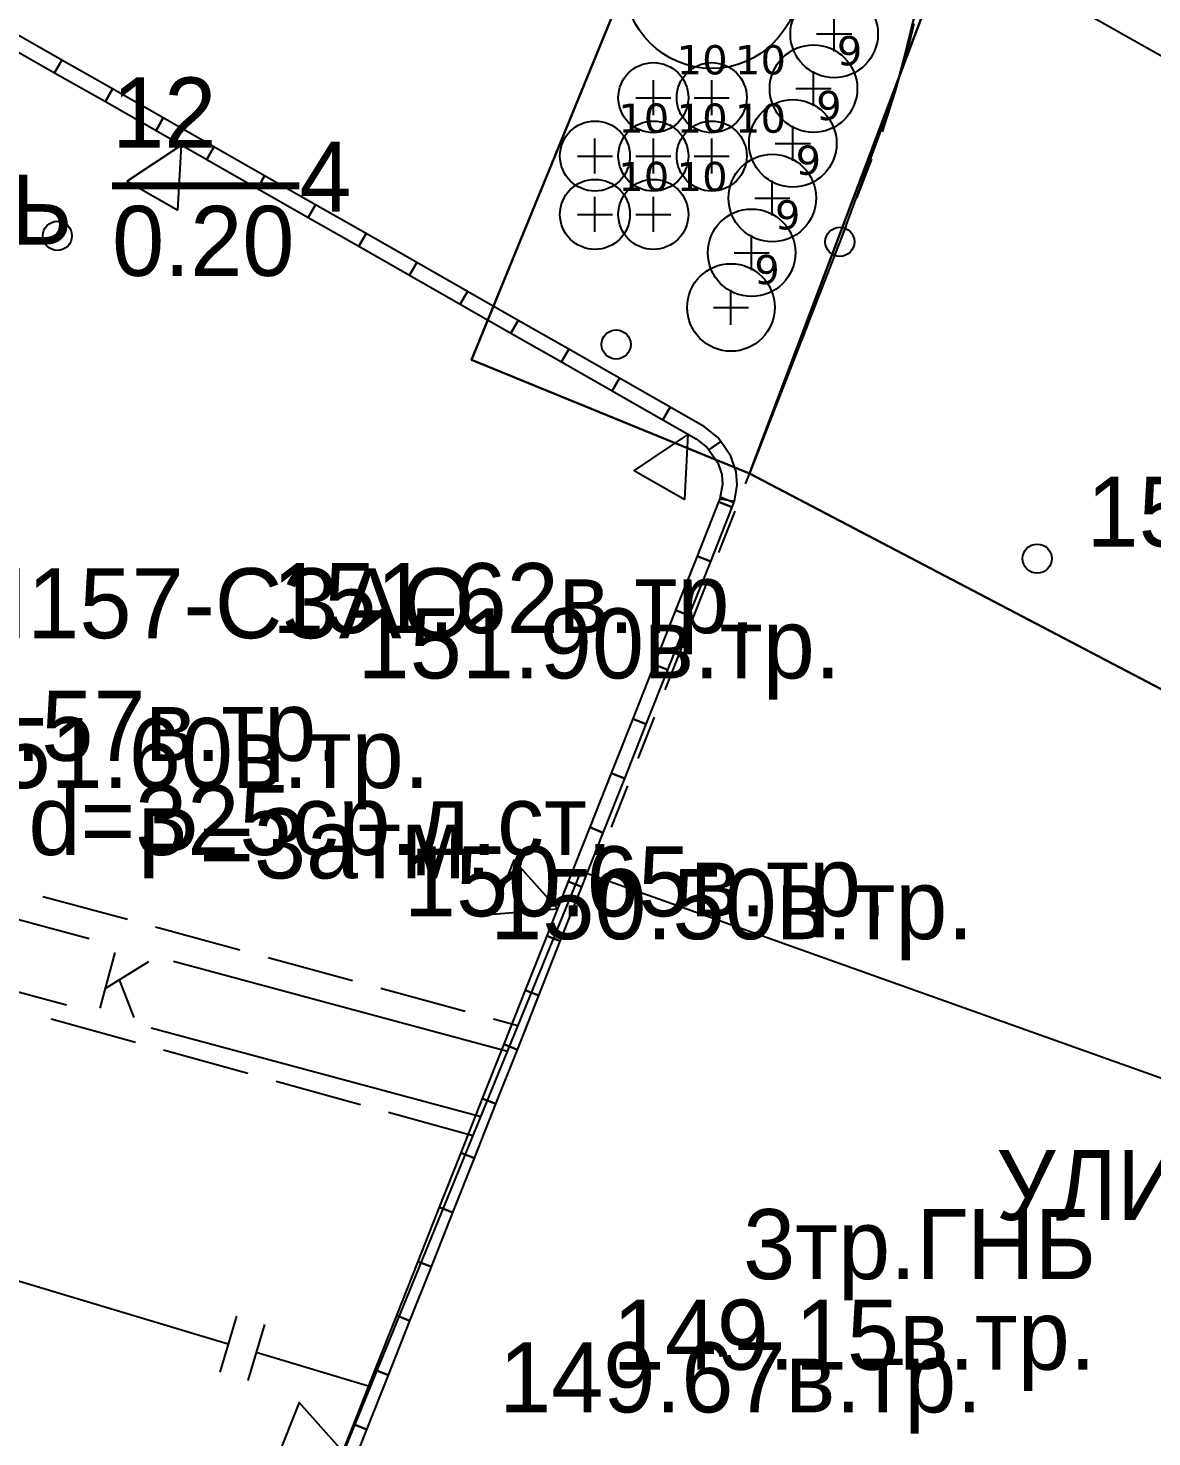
# Model space of a CAD drawing. Header units: metres. Extents: x -2743 to 126, y 13385 to 13916.
# Drawn here: x -2025.94 to -2006.69, y 13679.57 to 13703.71 of the extents above; entities that cross this region are included whole.
import ezdxf

# ---------------------------------------------------------------- set-up
doc = ezdxf.new("R2010")
doc.units = ezdxf.units.M
for name, color, linetype in [('GREEN_LABELS', 7, 'Continuous'), ('GREEN_SHRUBS', 94, 'Continuous'), ('GREEN_TREES', 3, 'Continuous'), ('link-улица Берзарина_Граница работ$0$ГП_Граница проектирования', 7, 'Continuous'), ('link-улица Берзарина_Покрытия — Новые$0$ДВ_ПП_Газон_Р', 7, 'Continuous'), ('link-улица Берзарина_Покрытия — Новые$0$ДВ_ПП_Газон_У за счет АБ_ПЧ', 7, 'Continuous'), ('link-улица Берзарина_Покрытия — Новые$0$ДВ_ПП_Тип2_Р_покрытия_ПЧ_Местные', 7, 'Continuous'), ('link_улица Берзарина_борта$0$ДВ_ГП_П_Борт_БР100.30.15', 7, 'Continuous'), ('output[1-12]_3_ДЖКХ-24_03233kl$0$Красные линии', 7, 'Continuous'), ('output[1-12]_3_ДЖКХ-24_03233tp$0$Горизонтали', 7, 'Continuous'), ('output[1-12]_3_ДЖКХ-24_03233tp$0$Граница улицы', 7, 'Continuous'), ('output[1-12]_3_ДЖКХ-24_03233tp$0$Леса и газоны', 7, 'Continuous'), ('output[1-12]_3_ДЖКХ-24_03233tp$0$Отдельно стоящее дерево', 7, 'Continuous'), ('output[1-12]_3_ДЖКХ-24_03233up$0$Газопровод', 7, 'Continuous'), ('output[1-12]_3_ДЖКХ-24_03233up$0$Кабель электрический', 7, 'Continuous'), ('output[1-12]_3_ДЖКХ-24_03233up$0$Канализация самотёчная', 7, 'Continuous'), ('output[1-12]_brd$0$Граница заказа', 7, 'Continuous'), ('output[23]_3_ДЖКХ-25_01840tp$0$Граница улицы', 7, 'Continuous')]:
    doc.layers.add(name, color=color, linetype=linetype)
doc.styles.add('unicode', font='DejaVuSans.ttf')

# ---------------------------------------------------------------- blocks, each defined once
blk = doc.blocks.new('GREEN_TREE_ACER_GINNALA')
for p, q in [((0, -0.3), (0, 0.3)), ((-0.3, 0), (0.3, 0))]:
    blk.add_line(p, q)
blk.add_circle((0, 0), 1.5)
at = {"style": 'unicode', "flags": 1}
for tag, p in [('POS', (0.4, 0.4)), ('NUM', (0.4, -0.9)), ('SPECIES', (0.4, -1.8)), ('NPA', (0.4, -2.7))]:
    blk.add_attdef(tag, p, '', height=0.5, dxfattribs=at)
blk = doc.blocks.new('GREEN_SHRUB_LONICERA_TATARICA')
for p, q in [((0, -0.3), (0, 0.3)), ((-0.3, 0), (0.3, 0))]:
    blk.add_line(p, q)
blk.add_circle((0, 0), 0.75)
at = {"style": 'unicode', "flags": 1}
for tag, p in [('POS', (0.4, 0.4)), ('NUM', (0.4, -0.9)), ('SPECIES', (0.4, -1.8)), ('NPA', (0.4, -2.7))]:
    blk.add_attdef(tag, p, '', height=0.5, dxfattribs=at)
blk = doc.blocks.new('GREEN_SHRUB_COTONEASTER_LUCIDUS')
for p, q in [((0, -0.3), (0, 0.3)), ((-0.3, 0), (0.3, 0))]:
    blk.add_line(p, q)
blk.add_circle((0, 0), 0.6)
at = {"style": 'unicode', "flags": 1}
for tag, p in [('POS', (0.4, 0.4)), ('NUM', (0.4, -0.9)), ('SPECIES', (0.4, -1.8)), ('NPA', (0.4, -2.7))]:
    blk.add_attdef(tag, p, '', height=0.5, dxfattribs=at)

msp = doc.modelspace()

# ---------------------------------------------------------------- linework, layer by layer
at = {"layer": 'link-улица Берзарина_Граница работ$0$ГП_Граница проектирования'}
msp.add_lwpolyline([(-2002.701, 13690.383), (-2013.582, 13696.083), (-2018.344, 13698.028), (-2015.815, 13704.218), (-2037.774, 13713.186), (-2057.346, 13717.399), (-2067.815, 13719.695), (-2073.271, 13719.76), (-2073.4, 13720.539), (-2073.919, 13721.787), (-2074.814, 13723.415), (-2076.072, 13725.382), (-2083.484, 13726.947), (-2084.856, 13727.75), (-2087.877, 13729.517), (-2089.061, 13730.432), (-2090.322, 13731.69), (-2091.365, 13733.003), (-2091.919, 13733.882), (-2092.731, 13735.328), (-2092.714, 13735.388), (-2102.118, 13738.128)], dxfattribs=at)
at = {"layer": 'link-улица Берзарина_Покрытия — Новые$0$ДВ_ПП_Газон_Р'}
msp.add_lwpolyline([(-2015.815, 13704.218), (-2018.344, 13698.028), (-2013.582, 13696.083), (-2011.018, 13702.877), (-2010.928, 13703.201), (-2010.379, 13705.457)], dxfattribs=at)
at = {"layer": 'link-улица Берзарина_Покрытия — Новые$0$ДВ_ПП_Газон_У за счет АБ_ПЧ'}
msp.add_lwpolyline([(-2010.379, 13705.457), (-2010.928, 13703.201), (-2011.018, 13702.877), (-2010.489, 13704.278)], dxfattribs=at)
at = {"layer": 'link-улица Берзарина_Покрытия — Новые$0$ДВ_ПП_Тип2_Р_покрытия_ПЧ_Местные'}
msp.add_lwpolyline([(-1988.37, 13716.932), (-1991.106, 13718.488), (-1999.352, 13723.318), (-2007.644, 13728.067), (-2014.63, 13732.152), (-2022.675, 13721.511), (-2018.091, 13719.957), (-2017.864, 13719.88), (-2015.667, 13718.879), (-2013.732, 13717.473), (-2012.114, 13715.712), (-2010.867, 13713.644), (-2010.06, 13711.368), (-2009.726, 13709), (-2009.868, 13706.612), (-2010.489, 13704.278), (-2011.018, 13702.877), (-2011.09, 13702.616), (-2012.031, 13700.052), (-2013.582, 13696.083), (-2005.423, 13691.809), (-1988.37, 13716.932)], close=True, dxfattribs=at)
at = {"layer": 'link_улица Берзарина_борта$0$ДВ_ГП_П_Борт_БР100.30.15'}
msp.add_lwpolyline([(-2057.346, 13717.399), (-2056.54, 13729.014), (-2056.414, 13729.691), (-2056.141, 13730.313), (-2055.735, 13730.859), (-2055.21, 13731.303), (-2054.597, 13731.617), (-2053.937, 13731.781), (-2053.257, 13731.792), (-2052.584, 13731.647), (-2042.228, 13728.138), (-2017.864, 13719.88), (-2015.667, 13718.879), (-2013.732, 13717.473), (-2012.114, 13715.712), (-2010.867, 13713.644), (-2010.06, 13711.368), (-2009.726, 13709), (-2009.868, 13706.612), (-2010.489, 13704.278), (-2013.582, 13696.083)], dxfattribs=at)
at = {"layer": 'output[1-12]_3_ДЖКХ-24_03233kl$0$Красные линии'}
for points in [[(-2026.353, 13703.445), (-2025.485, 13702.949), (-2025.361, 13703.166), (-2026.229, 13703.662), (-2026.353, 13703.445)], [(-2025.485, 13702.949), (-2024.616, 13702.454), (-2024.492, 13702.671), (-2025.361, 13703.166), (-2025.485, 13702.949)], [(-2024.616, 13702.454), (-2023.748, 13701.958), (-2023.624, 13702.175), (-2024.492, 13702.671), (-2024.616, 13702.454)], [(-2023.748, 13701.958), (-2022.879, 13701.462), (-2022.755, 13701.679), (-2023.624, 13702.175), (-2023.748, 13701.958)], [(-2023.375, 13700.594), (-2023.313, 13701.71), (-2024.243, 13701.089), (-2023.375, 13700.594)], [(-2022.879, 13701.462), (-2022.011, 13700.967), (-2021.887, 13701.184), (-2022.755, 13701.679), (-2022.879, 13701.462)], [(-2022.011, 13700.967), (-2021.142, 13700.471), (-2021.018, 13700.688), (-2021.887, 13701.184), (-2022.011, 13700.967)], [(-2021.142, 13700.471), (-2020.274, 13699.975), (-2020.15, 13700.192), (-2021.018, 13700.688), (-2021.142, 13700.471)], [(-2020.274, 13699.975), (-2019.405, 13699.48), (-2019.281, 13699.697), (-2020.15, 13700.192), (-2020.274, 13699.975)], [(-2019.405, 13699.48), (-2018.537, 13698.984), (-2018.413, 13699.201), (-2019.281, 13699.697), (-2019.405, 13699.48)], [(-2018.537, 13698.984), (-2017.668, 13698.488), (-2017.544, 13698.705), (-2018.413, 13699.201), (-2018.537, 13698.984)], [(-2017.668, 13698.488), (-2016.8, 13697.993), (-2016.676, 13698.21), (-2017.544, 13698.705), (-2017.668, 13698.488)], [(-2016.8, 13697.993), (-2015.931, 13697.497), (-2015.807, 13697.714), (-2016.676, 13698.21), (-2016.8, 13697.993)], [(-2015.931, 13697.497), (-2015.063, 13697.001), (-2014.939, 13697.218), (-2015.807, 13697.714), (-2015.931, 13697.497)], [(-2014.304, 13696.528), (-2014.277, 13696.488), (-2014.071, 13696.631), (-2014.12, 13696.701), (-2014.351, 13696.883), (-2014.939, 13697.218), (-2015.063, 13697.001), (-2014.491, 13696.675), (-2014.304, 13696.528)], [(-2014.69, 13695.637), (-2014.628, 13696.753), (-2015.558, 13696.133), (-2014.69, 13695.637)], [(-2014.043, 13695.897), (-2014.085, 13695.649), (-2013.839, 13695.607), (-2013.791, 13695.885), (-2013.807, 13696.113), (-2013.898, 13696.38), (-2014.071, 13696.631), (-2014.277, 13696.488), (-2014.123, 13696.266), (-2014.054, 13696.064), (-2014.043, 13695.897)], [(-2014.078, 13695.674), (-2014.108, 13695.598), (-2013.876, 13695.506), (-2013.846, 13695.582), (-2014.078, 13695.674)], [(-2014.108, 13695.598), (-2014.476, 13694.668), (-2014.244, 13694.576), (-2013.876, 13695.506), (-2014.108, 13695.598)], [(-2014.476, 13694.668), (-2014.845, 13693.738), (-2014.612, 13693.646), (-2014.244, 13694.576), (-2014.476, 13694.668)], [(-2014.845, 13693.738), (-2015.213, 13692.808), (-2014.98, 13692.716), (-2014.612, 13693.646), (-2014.845, 13693.738)], [(-2015.213, 13692.808), (-2015.581, 13691.879), (-2015.348, 13691.787), (-2014.98, 13692.716), (-2015.213, 13692.808)], [(-2015.581, 13691.879), (-2015.949, 13690.949), (-2015.716, 13690.857), (-2015.348, 13691.787), (-2015.581, 13691.879)], [(-2015.949, 13690.949), (-2016.317, 13690.019), (-2016.084, 13689.927), (-2015.716, 13690.857), (-2015.949, 13690.949)], [(-2016.317, 13690.019), (-2016.685, 13689.089), (-2016.453, 13688.997), (-2016.084, 13689.927), (-2016.317, 13690.019)], [(-2017.983, 13688.528), (-2016.869, 13688.624), (-2017.615, 13689.457), (-2017.983, 13688.528)], [(-2016.685, 13689.089), (-2017.053, 13688.16), (-2016.821, 13688.067), (-2016.453, 13688.997), (-2016.685, 13689.089)], [(-2017.053, 13688.16), (-2017.421, 13687.23), (-2017.189, 13687.138), (-2016.821, 13688.067), (-2017.053, 13688.16)], [(-2017.421, 13687.23), (-2017.789, 13686.3), (-2017.557, 13686.208), (-2017.189, 13687.138), (-2017.421, 13687.23)], [(-2017.789, 13686.3), (-2018.157, 13685.37), (-2017.925, 13685.278), (-2017.557, 13686.208), (-2017.789, 13686.3)], [(-2018.157, 13685.37), (-2018.525, 13684.44), (-2018.293, 13684.348), (-2017.925, 13685.278), (-2018.157, 13685.37)], [(-2018.525, 13684.44), (-2018.894, 13683.511), (-2018.661, 13683.419), (-2018.293, 13684.348), (-2018.525, 13684.44)], [(-2018.894, 13683.511), (-2019.262, 13682.581), (-2019.029, 13682.489), (-2018.661, 13683.419), (-2018.894, 13683.511)], [(-2019.262, 13682.581), (-2019.63, 13681.651), (-2019.397, 13681.559), (-2019.029, 13682.489), (-2019.262, 13682.581)], [(-2019.63, 13681.651), (-2019.998, 13680.721), (-2019.765, 13680.629), (-2019.397, 13681.559), (-2019.63, 13681.651)], [(-2019.998, 13680.721), (-2020.366, 13679.791), (-2020.134, 13679.699), (-2019.765, 13680.629), (-2019.998, 13680.721)], [(-2021.664, 13679.23), (-2020.55, 13679.327), (-2021.296, 13680.16), (-2021.664, 13679.23)], [(-2020.366, 13679.791), (-2020.734, 13678.862), (-2020.502, 13678.77), (-2020.134, 13679.699), (-2020.366, 13679.791)]]:
    msp.add_lwpolyline(points, close=True, dxfattribs=at)
at = {"layer": 'output[1-12]_3_ДЖКХ-24_03233tp$0$Горизонтали'}
for centre in [(-2012.031, 13700.052), (-2008.65, 13694.623)]:
    msp.add_circle(centre, 0.25, dxfattribs=at)
at = {"layer": 'output[1-12]_3_ДЖКХ-24_03233tp$0$Граница улицы'}
for points in [[(-2010.766, 13703.786), (-2010.906, 13703.188), (-2010.937, 13703.092)], [(-2011.09, 13702.616), (-2011.309, 13701.935)], [(-2011.487, 13701.468), (-2011.744, 13700.8)], [(-2011.923, 13700.334), (-2012.031, 13700.052), (-2012.052, 13700)], [(-2012.052, 13700), (-2012.204, 13699.61)], [(-2012.386, 13699.144), (-2012.435, 13699.018), (-2012.691, 13698.363)], [(-2012.873, 13697.898), (-2013.178, 13697.117)], [(-2013.36, 13696.651), (-2013.512, 13696.261)], [(-2013.512, 13696.261), (-2013.651, 13695.905)], [(-2013.833, 13695.439), (-2014.111, 13694.728)], [(-2014.293, 13694.262), (-2014.571, 13693.551)], [(-2014.753, 13693.085), (-2015.018, 13692.406), (-2015.031, 13692.373)], [(-2015.213, 13691.908), (-2015.491, 13691.196)], [(-2015.672, 13690.73), (-2015.95, 13690.019)], [(-2016.132, 13689.553), (-2016.271, 13689.197)]]:
    msp.add_lwpolyline(points, dxfattribs=at)
at = {"layer": 'output[1-12]_3_ДЖКХ-24_03233tp$0$Леса и газоны'}
msp.add_circle((-2025.438, 13700.154), 0.25, dxfattribs=at)
at = {"layer": 'output[1-12]_3_ДЖКХ-24_03233tp$0$Отдельно стоящее дерево'}
msp.add_circle((-2015.865, 13698.293), 0.25, dxfattribs=at)
at = {"layer": 'output[1-12]_3_ДЖКХ-24_03233up$0$Газопровод'}
for points in [[(-2022.513, 13681.163), (-2026.435, 13682.337)], [(-2022.369, 13681.642), (-2022.656, 13680.684)], [(-2021.89, 13681.499), (-2022.177, 13680.541)], [(-2020.072, 13680.432), (-2022.034, 13681.02)]]:
    msp.add_lwpolyline(points, dxfattribs=at)
at = {"layer": 'output[1-12]_3_ДЖКХ-24_03233up$0$Кабель электрический'}
msp.add_lwpolyline([(-2012.63, 13706.44), (-2009.87, 13705.13), (-2006.36, 13703.15), (-2002.76, 13701.17), (-2000.11, 13699.76), (-2000, 13699.703)], dxfattribs=at)
at = {"layer": 'output[1-12]_3_ДЖКХ-24_03233up$0$Канализация самотёчная'}
for points in [[(-2030.614, 13689.655), (-2024.894, 13688.114)], [(-2025.686, 13688.836), (-2024.239, 13688.442)], [(-2030.93, 13688.497), (-2025.28, 13686.975)], [(-2023.756, 13688.311), (-2022.309, 13687.917)], [(-2024.451, 13687.875), (-2024.708, 13686.918)], [(-2024.617, 13687.259), (-2023.871, 13687.718)], [(-2023.446, 13687.724), (-2017.725, 13686.183)], [(-2021.826, 13687.786), (-2020.379, 13687.392)], [(-2024.38, 13687.405), (-2024.129, 13686.762)], [(-2019.896, 13687.261), (-2018.449, 13686.867)], [(-2024.1, 13686.332), (-2025.546, 13686.732)], [(-2017.966, 13686.736), (-2017.546, 13686.622)], [(-2023.832, 13686.585), (-2018.182, 13685.063)], [(-2022.173, 13685.798), (-2023.618, 13686.198)], [(-2020.245, 13685.264), (-2021.691, 13685.664)], [(-2018.318, 13684.73), (-2019.764, 13685.131)]]:
    msp.add_lwpolyline(points, dxfattribs=at)
at = {"layer": 'output[1-12]_brd$0$Граница заказа'}
msp.add_lwpolyline([(-2346.581, 13797.271), (-2166.599, 13756.435), (-2146.461, 13744.448), (-2137.057, 13735.438), (-2116.083, 13730.556), (-2106.947, 13730.964), (-2106.947, 13685.73), (-2024.861, 13668.702), (-2016.466, 13689.267), (-1943.717, 13663.309), (-1875.376, 13614.096), (-1826.303, 13588.476), (-1816.168, 13541.725), (-1765.892, 13527.485), (-1735.115, 13529.544), (-1686.146, 13524.756), (-1676.411, 13564.262), (-1525.599, 13535.005), (-1412.062, 13512.979), (-1427.758, 13454.715), (-1407.548, 13450.243), (-1398.752, 13489.999), (-1344.683, 13479.798), (-1272.603, 13462.997)], dxfattribs=at)

# ---------------------------------------------------------------- block references
at = {"layer": 'GREEN_SHRUBS'}
for name, p in [('GREEN_SHRUB_LONICERA_TATARICA', (-2012.129, 13703.614)), ('GREEN_SHRUB_LONICERA_TATARICA', (-2012.483, 13702.677)), ('GREEN_SHRUB_COTONEASTER_LUCIDUS', (-2015.227, 13702.522)), ('GREEN_SHRUB_COTONEASTER_LUCIDUS', (-2014.227, 13702.522)), ('GREEN_SHRUB_LONICERA_TATARICA', (-2012.837, 13701.739)), ('GREEN_SHRUB_COTONEASTER_LUCIDUS', (-2016.227, 13701.522)), ('GREEN_SHRUB_COTONEASTER_LUCIDUS', (-2015.227, 13701.522)), ('GREEN_SHRUB_COTONEASTER_LUCIDUS', (-2014.227, 13701.522)), ('GREEN_SHRUB_LONICERA_TATARICA', (-2013.19, 13700.802)), ('GREEN_SHRUB_COTONEASTER_LUCIDUS', (-2016.227, 13700.522)), ('GREEN_SHRUB_COTONEASTER_LUCIDUS', (-2015.227, 13700.522)), ('GREEN_SHRUB_LONICERA_TATARICA', (-2013.544, 13699.864)), ('GREEN_SHRUB_LONICERA_TATARICA', (-2013.898, 13698.927))]:
    msp.add_blockref(name, p, dxfattribs=at)
at = {"layer": 'GREEN_TREES'}
msp.add_blockref('GREEN_TREE_ACER_GINNALA', (-2014.227, 13704.522), dxfattribs=at)

# ---------------------------------------------------------------- texts
at = {"layer": 'GREEN_LABELS', "style": 'unicode'}
for s, p in [('10', (-2014.827, 13702.922)), ('10', (-2013.827, 13702.922)), ('9', (-2012.083, 13703.077)), ('10', (-2015.827, 13701.922)), ('10', (-2014.827, 13701.922)), ('10', (-2013.827, 13701.922)), ('9', (-2012.437, 13702.139)), ('9', (-2012.79, 13701.202)), ('10', (-2015.827, 13700.922)), ('10', (-2014.827, 13700.922)), ('9', (-2013.144, 13700.264)), ('9', (-2013.498, 13699.327))]:
    msp.add_text(s, height=0.5, dxfattribs=at).set_placement(p)
at = {"layer": 'output[1-12]_3_ДЖКХ-24_03233kl$0$Красные линии'}
msp.add_text('ПК N157-СЗАО', height=1.2, dxfattribs=at).set_placement((-2029.646, 13693.259))
at = {"layer": 'output[1-12]_3_ДЖКХ-24_03233tp$0$Горизонтали'}
msp.add_text('152.53', height=1.2, dxfattribs=at).set_placement((-2007.804, 13694.828))
at = {"layer": 'output[1-12]_3_ДЖКХ-24_03233tp$0$Леса и газоны'}
for s, p in [('12', (-2024.5, 13701.668)), ('——4', (-2024.5, 13700.568)), ('ТОПОЛЬ', (-2031.914, 13700.005)), ('0.20', (-2024.5, 13699.468))]:
    msp.add_text(s, height=1.2, dxfattribs=at).set_placement(p)
at = {"layer": 'output[1-12]_3_ДЖКХ-24_03233up$0$Газопровод'}
for s, p in [('151.57в.тр.', (-2028.836, 13691.158)), ('151.60в.тр.', (-2027.338, 13690.691)), ('d=325ср.д.ст.', (-2025.934, 13689.544)), ('Р=3атм.', (-2024.077, 13689.143))]:
    msp.add_text(s, height=1.2, dxfattribs=at).set_placement(p)
at = {"layer": 'output[1-12]_3_ДЖКХ-24_03233up$0$Кабель электрический'}
for s, p in [('151.62в.тр.', (-2021.756, 13693.346)), ('151.90в.тр.', (-2020.294, 13692.57)), ('150.65в.тр.', (-2019.5, 13688.494)), ('150.50в.тр.', (-2018.023, 13688.102)), ('3тр.ГНБ', (-2013.689, 13682.276)), ('149.15в.тр.', (-2015.925, 13680.724)), ('149.67в.тр.', (-2017.87, 13679.993))]:
    msp.add_text(s, height=1.2, dxfattribs=at).set_placement(p)
at = {"layer": 'output[23]_3_ДЖКХ-25_01840tp$0$Граница улицы'}
msp.add_text('УЛИЦА ГЕНЕРАЛА ГЛАГОЛЕВА', height=1.2, dxfattribs=at).set_placement((-2009.356, 13683.289))

doc.saveas('drawing.dxf')
